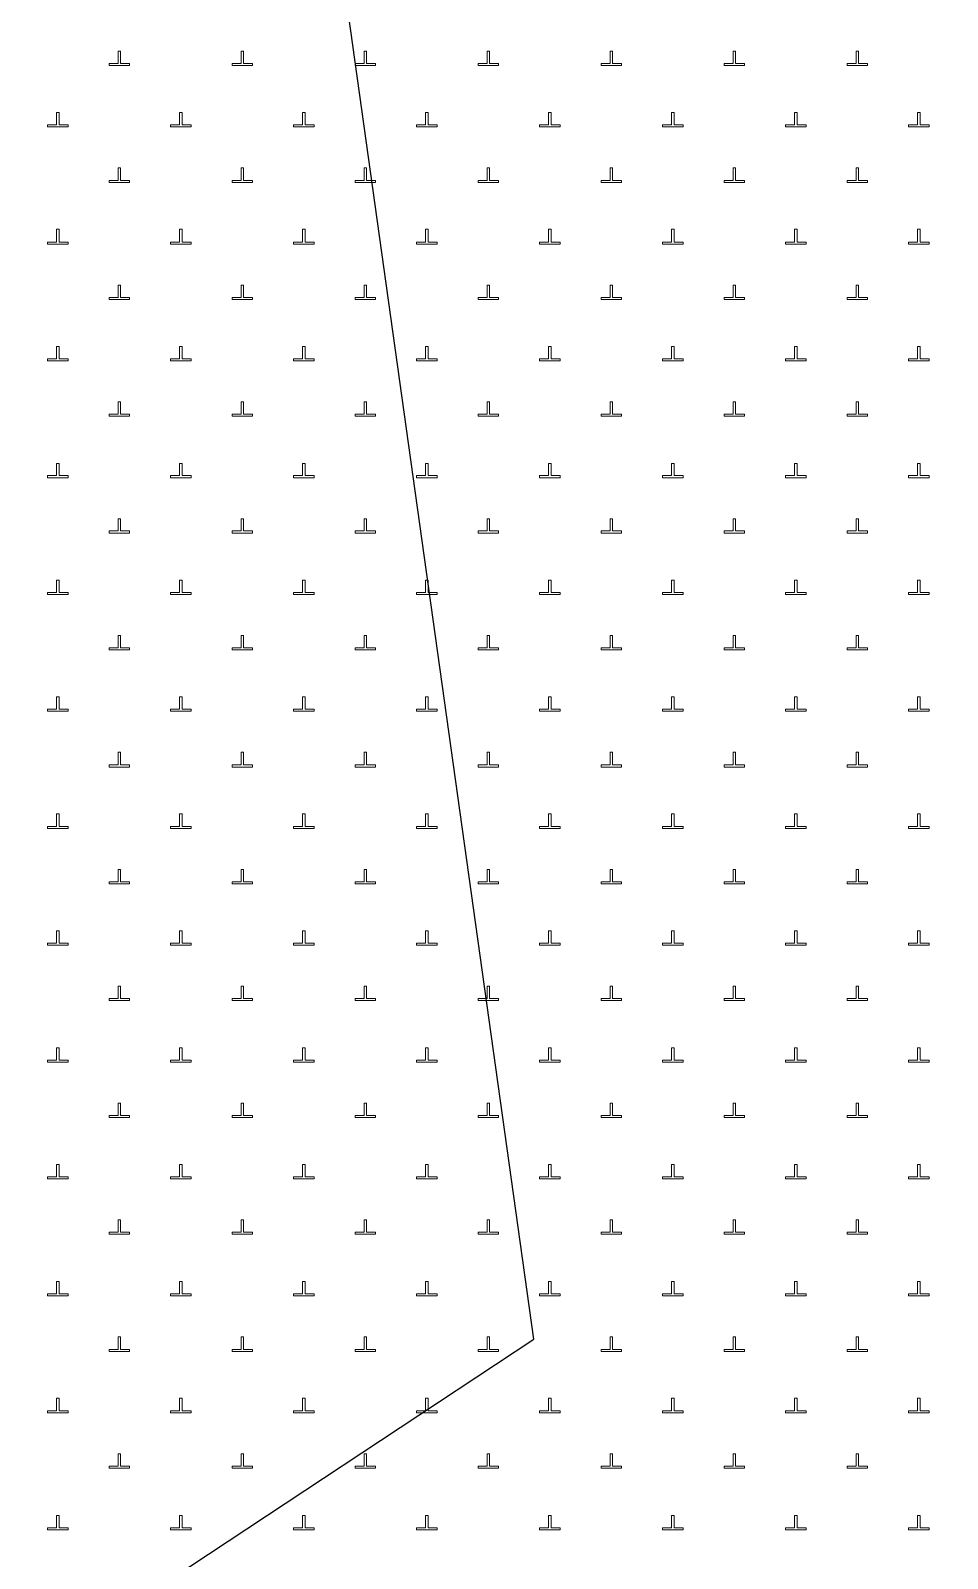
# Model space of a CAD drawing. Header units: metres. Extents: x 550890 to 551618, y 1839259 to 1840146.
# Drawn here: x 551424.23 to 551446.59, y 1839896.7 to 1839933.98 of the extents above; entities that cross this region are included whole.
import ezdxf

# ---------------------------------------------------------------- set-up
doc = ezdxf.new("R2010")
doc.units = ezdxf.units.M
doc.header["$LTSCALE"] = 0.8
doc.linetypes.add('DASH_DOUBLE_DOT', pattern=[9.2, 5, -1.2, 0.3, -1.2, 0.3, -1.2])
doc.layers.add('19', color=7, linetype='Continuous', lineweight=13)
doc.layers.add('2', color=7, linetype='DASH_DOUBLE_DOT', lineweight=25)

msp = doc.modelspace()

# ---------------------------------------------------------------- linework, layer by layer
at = {"layer": '19'}
for points in [[(551426.14, 1839933.13), (551426.64, 1839933.13), (551426.64, 1839933.18), (551426.42, 1839933.18), (551426.42, 1839933.48), (551426.36, 1839933.48), (551426.36, 1839933.18), (551426.14, 1839933.18)], [(551429.14, 1839933.13), (551429.64, 1839933.13), (551429.64, 1839933.18), (551429.42, 1839933.18), (551429.42, 1839933.48), (551429.36, 1839933.48), (551429.36, 1839933.18), (551429.14, 1839933.18)], [(551432.14, 1839933.13), (551432.64, 1839933.13), (551432.64, 1839933.18), (551432.42, 1839933.18), (551432.42, 1839933.48), (551432.36, 1839933.48), (551432.36, 1839933.18), (551432.14, 1839933.18)], [(551435.14, 1839933.13), (551435.64, 1839933.13), (551435.64, 1839933.18), (551435.42, 1839933.18), (551435.42, 1839933.48), (551435.36, 1839933.48), (551435.36, 1839933.18), (551435.14, 1839933.18)], [(551438.14, 1839933.13), (551438.64, 1839933.13), (551438.64, 1839933.18), (551438.42, 1839933.18), (551438.42, 1839933.48), (551438.36, 1839933.48), (551438.36, 1839933.18), (551438.14, 1839933.18)], [(551441.14, 1839933.13), (551441.64, 1839933.13), (551441.64, 1839933.18), (551441.42, 1839933.18), (551441.42, 1839933.48), (551441.36, 1839933.48), (551441.36, 1839933.18), (551441.14, 1839933.18)], [(551444.14, 1839933.13), (551444.64, 1839933.13), (551444.64, 1839933.18), (551444.42, 1839933.18), (551444.42, 1839933.48), (551444.36, 1839933.48), (551444.36, 1839933.18), (551444.14, 1839933.18)], [(551424.64, 1839931.63), (551425.14, 1839931.63), (551425.14, 1839931.68), (551424.92, 1839931.68), (551424.92, 1839931.98), (551424.86, 1839931.98), (551424.86, 1839931.68), (551424.64, 1839931.68)], [(551427.64, 1839931.63), (551428.14, 1839931.63), (551428.14, 1839931.68), (551427.92, 1839931.68), (551427.92, 1839931.98), (551427.86, 1839931.98), (551427.86, 1839931.68), (551427.64, 1839931.68)], [(551430.64, 1839931.63), (551431.14, 1839931.63), (551431.14, 1839931.68), (551430.92, 1839931.68), (551430.92, 1839931.98), (551430.86, 1839931.98), (551430.86, 1839931.68), (551430.64, 1839931.68)], [(551433.64, 1839931.63), (551434.14, 1839931.63), (551434.14, 1839931.68), (551433.92, 1839931.68), (551433.92, 1839931.98), (551433.86, 1839931.98), (551433.86, 1839931.68), (551433.64, 1839931.68)], [(551436.64, 1839931.63), (551437.14, 1839931.63), (551437.14, 1839931.68), (551436.92, 1839931.68), (551436.92, 1839931.98), (551436.86, 1839931.98), (551436.86, 1839931.68), (551436.64, 1839931.68)], [(551439.64, 1839931.63), (551440.14, 1839931.63), (551440.14, 1839931.68), (551439.92, 1839931.68), (551439.92, 1839931.98), (551439.86, 1839931.98), (551439.86, 1839931.68), (551439.64, 1839931.68)], [(551442.64, 1839931.63), (551443.14, 1839931.63), (551443.14, 1839931.68), (551442.92, 1839931.68), (551442.92, 1839931.98), (551442.86, 1839931.98), (551442.86, 1839931.68), (551442.64, 1839931.68)], [(551445.64, 1839931.63), (551446.14, 1839931.63), (551446.14, 1839931.68), (551445.92, 1839931.68), (551445.92, 1839931.98), (551445.86, 1839931.98), (551445.86, 1839931.68), (551445.64, 1839931.68)], [(551426.14, 1839930.27), (551426.64, 1839930.27), (551426.64, 1839930.32), (551426.42, 1839930.32), (551426.42, 1839930.63), (551426.36, 1839930.63), (551426.36, 1839930.32), (551426.14, 1839930.32)], [(551429.14, 1839930.27), (551429.64, 1839930.27), (551429.64, 1839930.32), (551429.42, 1839930.32), (551429.42, 1839930.63), (551429.36, 1839930.63), (551429.36, 1839930.32), (551429.14, 1839930.32)], [(551432.14, 1839930.27), (551432.64, 1839930.27), (551432.64, 1839930.32), (551432.42, 1839930.32), (551432.42, 1839930.63), (551432.36, 1839930.63), (551432.36, 1839930.32), (551432.14, 1839930.32)], [(551435.14, 1839930.27), (551435.64, 1839930.27), (551435.64, 1839930.32), (551435.42, 1839930.32), (551435.42, 1839930.63), (551435.36, 1839930.63), (551435.36, 1839930.32), (551435.14, 1839930.32)], [(551438.14, 1839930.27), (551438.64, 1839930.27), (551438.64, 1839930.32), (551438.42, 1839930.32), (551438.42, 1839930.63), (551438.36, 1839930.63), (551438.36, 1839930.32), (551438.14, 1839930.32)], [(551441.14, 1839930.27), (551441.64, 1839930.27), (551441.64, 1839930.32), (551441.42, 1839930.32), (551441.42, 1839930.63), (551441.36, 1839930.63), (551441.36, 1839930.32), (551441.14, 1839930.32)], [(551444.14, 1839930.27), (551444.64, 1839930.27), (551444.64, 1839930.32), (551444.42, 1839930.32), (551444.42, 1839930.63), (551444.36, 1839930.63), (551444.36, 1839930.32), (551444.14, 1839930.32)], [(551424.64, 1839928.77), (551425.14, 1839928.77), (551425.14, 1839928.82), (551424.92, 1839928.82), (551424.92, 1839929.13), (551424.86, 1839929.13), (551424.86, 1839928.82), (551424.64, 1839928.82)], [(551427.64, 1839928.77), (551428.14, 1839928.77), (551428.14, 1839928.82), (551427.92, 1839928.82), (551427.92, 1839929.13), (551427.86, 1839929.13), (551427.86, 1839928.82), (551427.64, 1839928.82)], [(551430.64, 1839928.77), (551431.14, 1839928.77), (551431.14, 1839928.82), (551430.92, 1839928.82), (551430.92, 1839929.13), (551430.86, 1839929.13), (551430.86, 1839928.82), (551430.64, 1839928.82)], [(551433.64, 1839928.77), (551434.14, 1839928.77), (551434.14, 1839928.82), (551433.92, 1839928.82), (551433.92, 1839929.13), (551433.86, 1839929.13), (551433.86, 1839928.82), (551433.64, 1839928.82)], [(551436.64, 1839928.77), (551437.14, 1839928.77), (551437.14, 1839928.82), (551436.92, 1839928.82), (551436.92, 1839929.13), (551436.86, 1839929.13), (551436.86, 1839928.82), (551436.64, 1839928.82)], [(551439.64, 1839928.77), (551440.14, 1839928.77), (551440.14, 1839928.82), (551439.92, 1839928.82), (551439.92, 1839929.13), (551439.86, 1839929.13), (551439.86, 1839928.82), (551439.64, 1839928.82)], [(551442.64, 1839928.77), (551443.14, 1839928.77), (551443.14, 1839928.82), (551442.92, 1839928.82), (551442.92, 1839929.13), (551442.86, 1839929.13), (551442.86, 1839928.82), (551442.64, 1839928.82)], [(551445.64, 1839928.77), (551446.14, 1839928.77), (551446.14, 1839928.82), (551445.92, 1839928.82), (551445.92, 1839929.13), (551445.86, 1839929.13), (551445.86, 1839928.82), (551445.64, 1839928.82)], [(551426.14, 1839927.42), (551426.64, 1839927.42), (551426.64, 1839927.47), (551426.42, 1839927.47), (551426.42, 1839927.77), (551426.36, 1839927.77), (551426.36, 1839927.47), (551426.14, 1839927.47)], [(551429.14, 1839927.42), (551429.64, 1839927.42), (551429.64, 1839927.47), (551429.42, 1839927.47), (551429.42, 1839927.77), (551429.36, 1839927.77), (551429.36, 1839927.47), (551429.14, 1839927.47)], [(551432.14, 1839927.42), (551432.64, 1839927.42), (551432.64, 1839927.47), (551432.42, 1839927.47), (551432.42, 1839927.77), (551432.36, 1839927.77), (551432.36, 1839927.47), (551432.14, 1839927.47)], [(551435.14, 1839927.42), (551435.64, 1839927.42), (551435.64, 1839927.47), (551435.42, 1839927.47), (551435.42, 1839927.77), (551435.36, 1839927.77), (551435.36, 1839927.47), (551435.14, 1839927.47)], [(551438.14, 1839927.42), (551438.64, 1839927.42), (551438.64, 1839927.47), (551438.42, 1839927.47), (551438.42, 1839927.77), (551438.36, 1839927.77), (551438.36, 1839927.47), (551438.14, 1839927.47)], [(551441.14, 1839927.42), (551441.64, 1839927.42), (551441.64, 1839927.47), (551441.42, 1839927.47), (551441.42, 1839927.77), (551441.36, 1839927.77), (551441.36, 1839927.47), (551441.14, 1839927.47)], [(551444.14, 1839927.42), (551444.64, 1839927.42), (551444.64, 1839927.47), (551444.42, 1839927.47), (551444.42, 1839927.77), (551444.36, 1839927.77), (551444.36, 1839927.47), (551444.14, 1839927.47)], [(551424.64, 1839925.92), (551425.14, 1839925.92), (551425.14, 1839925.97), (551424.92, 1839925.97), (551424.92, 1839926.27), (551424.86, 1839926.27), (551424.86, 1839925.97), (551424.64, 1839925.97)], [(551427.64, 1839925.92), (551428.14, 1839925.92), (551428.14, 1839925.97), (551427.92, 1839925.97), (551427.92, 1839926.27), (551427.86, 1839926.27), (551427.86, 1839925.97), (551427.64, 1839925.97)], [(551430.64, 1839925.92), (551431.14, 1839925.92), (551431.14, 1839925.97), (551430.92, 1839925.97), (551430.92, 1839926.27), (551430.86, 1839926.27), (551430.86, 1839925.97), (551430.64, 1839925.97)], [(551433.64, 1839925.92), (551434.14, 1839925.92), (551434.14, 1839925.97), (551433.92, 1839925.97), (551433.92, 1839926.27), (551433.86, 1839926.27), (551433.86, 1839925.97), (551433.64, 1839925.97)], [(551436.64, 1839925.92), (551437.14, 1839925.92), (551437.14, 1839925.97), (551436.92, 1839925.97), (551436.92, 1839926.27), (551436.86, 1839926.27), (551436.86, 1839925.97), (551436.64, 1839925.97)], [(551439.64, 1839925.92), (551440.14, 1839925.92), (551440.14, 1839925.97), (551439.92, 1839925.97), (551439.92, 1839926.27), (551439.86, 1839926.27), (551439.86, 1839925.97), (551439.64, 1839925.97)], [(551442.64, 1839925.92), (551443.14, 1839925.92), (551443.14, 1839925.97), (551442.92, 1839925.97), (551442.92, 1839926.27), (551442.86, 1839926.27), (551442.86, 1839925.97), (551442.64, 1839925.97)], [(551445.64, 1839925.92), (551446.14, 1839925.92), (551446.14, 1839925.97), (551445.92, 1839925.97), (551445.92, 1839926.27), (551445.86, 1839926.27), (551445.86, 1839925.97), (551445.64, 1839925.97)], [(551426.14, 1839924.57), (551426.64, 1839924.57), (551426.64, 1839924.62), (551426.42, 1839924.62), (551426.42, 1839924.92), (551426.36, 1839924.92), (551426.36, 1839924.62), (551426.14, 1839924.62)], [(551429.14, 1839924.57), (551429.64, 1839924.57), (551429.64, 1839924.62), (551429.42, 1839924.62), (551429.42, 1839924.92), (551429.36, 1839924.92), (551429.36, 1839924.62), (551429.14, 1839924.62)], [(551432.14, 1839924.57), (551432.64, 1839924.57), (551432.64, 1839924.62), (551432.42, 1839924.62), (551432.42, 1839924.92), (551432.36, 1839924.92), (551432.36, 1839924.62), (551432.14, 1839924.62)], [(551435.14, 1839924.57), (551435.64, 1839924.57), (551435.64, 1839924.62), (551435.42, 1839924.62), (551435.42, 1839924.92), (551435.36, 1839924.92), (551435.36, 1839924.62), (551435.14, 1839924.62)], [(551438.14, 1839924.57), (551438.64, 1839924.57), (551438.64, 1839924.62), (551438.42, 1839924.62), (551438.42, 1839924.92), (551438.36, 1839924.92), (551438.36, 1839924.62), (551438.14, 1839924.62)], [(551441.14, 1839924.57), (551441.64, 1839924.57), (551441.64, 1839924.62), (551441.42, 1839924.62), (551441.42, 1839924.92), (551441.36, 1839924.92), (551441.36, 1839924.62), (551441.14, 1839924.62)], [(551444.14, 1839924.57), (551444.64, 1839924.57), (551444.64, 1839924.62), (551444.42, 1839924.62), (551444.42, 1839924.92), (551444.36, 1839924.92), (551444.36, 1839924.62), (551444.14, 1839924.62)], [(551424.64, 1839923.07), (551425.14, 1839923.07), (551425.14, 1839923.12), (551424.92, 1839923.12), (551424.92, 1839923.42), (551424.86, 1839923.42), (551424.86, 1839923.12), (551424.64, 1839923.12)], [(551427.64, 1839923.07), (551428.14, 1839923.07), (551428.14, 1839923.12), (551427.92, 1839923.12), (551427.92, 1839923.42), (551427.86, 1839923.42), (551427.86, 1839923.12), (551427.64, 1839923.12)], [(551430.64, 1839923.07), (551431.14, 1839923.07), (551431.14, 1839923.12), (551430.92, 1839923.12), (551430.92, 1839923.42), (551430.86, 1839923.42), (551430.86, 1839923.12), (551430.64, 1839923.12)], [(551433.64, 1839923.07), (551434.14, 1839923.07), (551434.14, 1839923.12), (551433.92, 1839923.12), (551433.92, 1839923.42), (551433.86, 1839923.42), (551433.86, 1839923.12), (551433.64, 1839923.12)], [(551436.64, 1839923.07), (551437.14, 1839923.07), (551437.14, 1839923.12), (551436.92, 1839923.12), (551436.92, 1839923.42), (551436.86, 1839923.42), (551436.86, 1839923.12), (551436.64, 1839923.12)], [(551439.64, 1839923.07), (551440.14, 1839923.07), (551440.14, 1839923.12), (551439.92, 1839923.12), (551439.92, 1839923.42), (551439.86, 1839923.42), (551439.86, 1839923.12), (551439.64, 1839923.12)], [(551442.64, 1839923.07), (551443.14, 1839923.07), (551443.14, 1839923.12), (551442.92, 1839923.12), (551442.92, 1839923.42), (551442.86, 1839923.42), (551442.86, 1839923.12), (551442.64, 1839923.12)], [(551445.64, 1839923.07), (551446.14, 1839923.07), (551446.14, 1839923.12), (551445.92, 1839923.12), (551445.92, 1839923.42), (551445.86, 1839923.42), (551445.86, 1839923.12), (551445.64, 1839923.12)], [(551426.14, 1839921.72), (551426.64, 1839921.72), (551426.64, 1839921.77), (551426.42, 1839921.77), (551426.42, 1839922.07), (551426.36, 1839922.07), (551426.36, 1839921.77), (551426.14, 1839921.77)], [(551429.14, 1839921.72), (551429.64, 1839921.72), (551429.64, 1839921.77), (551429.42, 1839921.77), (551429.42, 1839922.07), (551429.36, 1839922.07), (551429.36, 1839921.77), (551429.14, 1839921.77)], [(551432.14, 1839921.72), (551432.64, 1839921.72), (551432.64, 1839921.77), (551432.42, 1839921.77), (551432.42, 1839922.07), (551432.36, 1839922.07), (551432.36, 1839921.77), (551432.14, 1839921.77)], [(551435.14, 1839921.72), (551435.64, 1839921.72), (551435.64, 1839921.77), (551435.42, 1839921.77), (551435.42, 1839922.07), (551435.36, 1839922.07), (551435.36, 1839921.77), (551435.14, 1839921.77)], [(551438.14, 1839921.72), (551438.64, 1839921.72), (551438.64, 1839921.77), (551438.42, 1839921.77), (551438.42, 1839922.07), (551438.36, 1839922.07), (551438.36, 1839921.77), (551438.14, 1839921.77)], [(551441.14, 1839921.72), (551441.64, 1839921.72), (551441.64, 1839921.77), (551441.42, 1839921.77), (551441.42, 1839922.07), (551441.36, 1839922.07), (551441.36, 1839921.77), (551441.14, 1839921.77)], [(551444.14, 1839921.72), (551444.64, 1839921.72), (551444.64, 1839921.77), (551444.42, 1839921.77), (551444.42, 1839922.07), (551444.36, 1839922.07), (551444.36, 1839921.77), (551444.14, 1839921.77)], [(551424.64, 1839920.22), (551425.14, 1839920.22), (551425.14, 1839920.27), (551424.92, 1839920.27), (551424.92, 1839920.57), (551424.86, 1839920.57), (551424.86, 1839920.27), (551424.64, 1839920.27)], [(551427.64, 1839920.22), (551428.14, 1839920.22), (551428.14, 1839920.27), (551427.92, 1839920.27), (551427.92, 1839920.57), (551427.86, 1839920.57), (551427.86, 1839920.27), (551427.64, 1839920.27)], [(551430.64, 1839920.22), (551431.14, 1839920.22), (551431.14, 1839920.27), (551430.92, 1839920.27), (551430.92, 1839920.57), (551430.86, 1839920.57), (551430.86, 1839920.27), (551430.64, 1839920.27)], [(551433.64, 1839920.22), (551434.14, 1839920.22), (551434.14, 1839920.27), (551433.92, 1839920.27), (551433.92, 1839920.57), (551433.86, 1839920.57), (551433.86, 1839920.27), (551433.64, 1839920.27)], [(551436.64, 1839920.22), (551437.14, 1839920.22), (551437.14, 1839920.27), (551436.92, 1839920.27), (551436.92, 1839920.57), (551436.86, 1839920.57), (551436.86, 1839920.27), (551436.64, 1839920.27)], [(551439.64, 1839920.22), (551440.14, 1839920.22), (551440.14, 1839920.27), (551439.92, 1839920.27), (551439.92, 1839920.57), (551439.86, 1839920.57), (551439.86, 1839920.27), (551439.64, 1839920.27)], [(551442.64, 1839920.22), (551443.14, 1839920.22), (551443.14, 1839920.27), (551442.92, 1839920.27), (551442.92, 1839920.57), (551442.86, 1839920.57), (551442.86, 1839920.27), (551442.64, 1839920.27)], [(551445.64, 1839920.22), (551446.14, 1839920.22), (551446.14, 1839920.27), (551445.92, 1839920.27), (551445.92, 1839920.57), (551445.86, 1839920.57), (551445.86, 1839920.27), (551445.64, 1839920.27)], [(551426.14, 1839918.87), (551426.64, 1839918.87), (551426.64, 1839918.92), (551426.42, 1839918.92), (551426.42, 1839919.22), (551426.36, 1839919.22), (551426.36, 1839918.92), (551426.14, 1839918.92)], [(551429.14, 1839918.87), (551429.64, 1839918.87), (551429.64, 1839918.92), (551429.42, 1839918.92), (551429.42, 1839919.22), (551429.36, 1839919.22), (551429.36, 1839918.92), (551429.14, 1839918.92)], [(551432.14, 1839918.87), (551432.64, 1839918.87), (551432.64, 1839918.92), (551432.42, 1839918.92), (551432.42, 1839919.22), (551432.36, 1839919.22), (551432.36, 1839918.92), (551432.14, 1839918.92)], [(551435.14, 1839918.87), (551435.64, 1839918.87), (551435.64, 1839918.92), (551435.42, 1839918.92), (551435.42, 1839919.22), (551435.36, 1839919.22), (551435.36, 1839918.92), (551435.14, 1839918.92)], [(551438.14, 1839918.87), (551438.64, 1839918.87), (551438.64, 1839918.92), (551438.42, 1839918.92), (551438.42, 1839919.22), (551438.36, 1839919.22), (551438.36, 1839918.92), (551438.14, 1839918.92)], [(551441.14, 1839918.87), (551441.64, 1839918.87), (551441.64, 1839918.92), (551441.42, 1839918.92), (551441.42, 1839919.22), (551441.36, 1839919.22), (551441.36, 1839918.92), (551441.14, 1839918.92)], [(551444.14, 1839918.87), (551444.64, 1839918.87), (551444.64, 1839918.92), (551444.42, 1839918.92), (551444.42, 1839919.22), (551444.36, 1839919.22), (551444.36, 1839918.92), (551444.14, 1839918.92)], [(551424.64, 1839917.37), (551425.14, 1839917.37), (551425.14, 1839917.42), (551424.92, 1839917.42), (551424.92, 1839917.72), (551424.86, 1839917.72), (551424.86, 1839917.42), (551424.64, 1839917.42)], [(551427.64, 1839917.37), (551428.14, 1839917.37), (551428.14, 1839917.42), (551427.92, 1839917.42), (551427.92, 1839917.72), (551427.86, 1839917.72), (551427.86, 1839917.42), (551427.64, 1839917.42)], [(551430.64, 1839917.37), (551431.14, 1839917.37), (551431.14, 1839917.42), (551430.92, 1839917.42), (551430.92, 1839917.72), (551430.86, 1839917.72), (551430.86, 1839917.42), (551430.64, 1839917.42)], [(551433.64, 1839917.37), (551434.14, 1839917.37), (551434.14, 1839917.42), (551433.92, 1839917.42), (551433.92, 1839917.72), (551433.86, 1839917.72), (551433.86, 1839917.42), (551433.64, 1839917.42)], [(551436.64, 1839917.37), (551437.14, 1839917.37), (551437.14, 1839917.42), (551436.92, 1839917.42), (551436.92, 1839917.72), (551436.86, 1839917.72), (551436.86, 1839917.42), (551436.64, 1839917.42)], [(551439.64, 1839917.37), (551440.14, 1839917.37), (551440.14, 1839917.42), (551439.92, 1839917.42), (551439.92, 1839917.72), (551439.86, 1839917.72), (551439.86, 1839917.42), (551439.64, 1839917.42)], [(551442.64, 1839917.37), (551443.14, 1839917.37), (551443.14, 1839917.42), (551442.92, 1839917.42), (551442.92, 1839917.72), (551442.86, 1839917.72), (551442.86, 1839917.42), (551442.64, 1839917.42)], [(551445.64, 1839917.37), (551446.14, 1839917.37), (551446.14, 1839917.42), (551445.92, 1839917.42), (551445.92, 1839917.72), (551445.86, 1839917.72), (551445.86, 1839917.42), (551445.64, 1839917.42)], [(551426.14, 1839916.01), (551426.64, 1839916.01), (551426.64, 1839916.06), (551426.42, 1839916.06), (551426.42, 1839916.37), (551426.36, 1839916.37), (551426.36, 1839916.06), (551426.14, 1839916.06)], [(551429.14, 1839916.01), (551429.64, 1839916.01), (551429.64, 1839916.06), (551429.42, 1839916.06), (551429.42, 1839916.37), (551429.36, 1839916.37), (551429.36, 1839916.06), (551429.14, 1839916.06)], [(551432.14, 1839916.01), (551432.64, 1839916.01), (551432.64, 1839916.06), (551432.42, 1839916.06), (551432.42, 1839916.37), (551432.36, 1839916.37), (551432.36, 1839916.06), (551432.14, 1839916.06)], [(551435.14, 1839916.01), (551435.64, 1839916.01), (551435.64, 1839916.06), (551435.42, 1839916.06), (551435.42, 1839916.37), (551435.36, 1839916.37), (551435.36, 1839916.06), (551435.14, 1839916.06)], [(551438.14, 1839916.01), (551438.64, 1839916.01), (551438.64, 1839916.06), (551438.42, 1839916.06), (551438.42, 1839916.37), (551438.36, 1839916.37), (551438.36, 1839916.06), (551438.14, 1839916.06)], [(551441.14, 1839916.01), (551441.64, 1839916.01), (551441.64, 1839916.06), (551441.42, 1839916.06), (551441.42, 1839916.37), (551441.36, 1839916.37), (551441.36, 1839916.06), (551441.14, 1839916.06)], [(551444.14, 1839916.01), (551444.64, 1839916.01), (551444.64, 1839916.06), (551444.42, 1839916.06), (551444.42, 1839916.37), (551444.36, 1839916.37), (551444.36, 1839916.06), (551444.14, 1839916.06)], [(551424.64, 1839914.51), (551425.14, 1839914.51), (551425.14, 1839914.56), (551424.92, 1839914.56), (551424.92, 1839914.87), (551424.86, 1839914.87), (551424.86, 1839914.56), (551424.64, 1839914.56)], [(551427.64, 1839914.51), (551428.14, 1839914.51), (551428.14, 1839914.56), (551427.92, 1839914.56), (551427.92, 1839914.87), (551427.86, 1839914.87), (551427.86, 1839914.56), (551427.64, 1839914.56)], [(551430.64, 1839914.51), (551431.14, 1839914.51), (551431.14, 1839914.56), (551430.92, 1839914.56), (551430.92, 1839914.87), (551430.86, 1839914.87), (551430.86, 1839914.56), (551430.64, 1839914.56)], [(551433.64, 1839914.51), (551434.14, 1839914.51), (551434.14, 1839914.56), (551433.92, 1839914.56), (551433.92, 1839914.87), (551433.86, 1839914.87), (551433.86, 1839914.56), (551433.64, 1839914.56)], [(551436.64, 1839914.51), (551437.14, 1839914.51), (551437.14, 1839914.56), (551436.92, 1839914.56), (551436.92, 1839914.87), (551436.86, 1839914.87), (551436.86, 1839914.56), (551436.64, 1839914.56)], [(551439.64, 1839914.51), (551440.14, 1839914.51), (551440.14, 1839914.56), (551439.92, 1839914.56), (551439.92, 1839914.87), (551439.86, 1839914.87), (551439.86, 1839914.56), (551439.64, 1839914.56)], [(551442.64, 1839914.51), (551443.14, 1839914.51), (551443.14, 1839914.56), (551442.92, 1839914.56), (551442.92, 1839914.87), (551442.86, 1839914.87), (551442.86, 1839914.56), (551442.64, 1839914.56)], [(551445.64, 1839914.51), (551446.14, 1839914.51), (551446.14, 1839914.56), (551445.92, 1839914.56), (551445.92, 1839914.87), (551445.86, 1839914.87), (551445.86, 1839914.56), (551445.64, 1839914.56)], [(551426.14, 1839913.16), (551426.64, 1839913.16), (551426.64, 1839913.21), (551426.42, 1839913.21), (551426.42, 1839913.51), (551426.36, 1839913.51), (551426.36, 1839913.21), (551426.14, 1839913.21)], [(551429.14, 1839913.16), (551429.64, 1839913.16), (551429.64, 1839913.21), (551429.42, 1839913.21), (551429.42, 1839913.51), (551429.36, 1839913.51), (551429.36, 1839913.21), (551429.14, 1839913.21)], [(551432.14, 1839913.16), (551432.64, 1839913.16), (551432.64, 1839913.21), (551432.42, 1839913.21), (551432.42, 1839913.51), (551432.36, 1839913.51), (551432.36, 1839913.21), (551432.14, 1839913.21)], [(551435.14, 1839913.16), (551435.64, 1839913.16), (551435.64, 1839913.21), (551435.42, 1839913.21), (551435.42, 1839913.51), (551435.36, 1839913.51), (551435.36, 1839913.21), (551435.14, 1839913.21)], [(551438.14, 1839913.16), (551438.64, 1839913.16), (551438.64, 1839913.21), (551438.42, 1839913.21), (551438.42, 1839913.51), (551438.36, 1839913.51), (551438.36, 1839913.21), (551438.14, 1839913.21)], [(551441.14, 1839913.16), (551441.64, 1839913.16), (551441.64, 1839913.21), (551441.42, 1839913.21), (551441.42, 1839913.51), (551441.36, 1839913.51), (551441.36, 1839913.21), (551441.14, 1839913.21)], [(551444.14, 1839913.16), (551444.64, 1839913.16), (551444.64, 1839913.21), (551444.42, 1839913.21), (551444.42, 1839913.51), (551444.36, 1839913.51), (551444.36, 1839913.21), (551444.14, 1839913.21)], [(551424.64, 1839911.66), (551425.14, 1839911.66), (551425.14, 1839911.71), (551424.92, 1839911.71), (551424.92, 1839912.01), (551424.86, 1839912.01), (551424.86, 1839911.71), (551424.64, 1839911.71)], [(551427.64, 1839911.66), (551428.14, 1839911.66), (551428.14, 1839911.71), (551427.92, 1839911.71), (551427.92, 1839912.01), (551427.86, 1839912.01), (551427.86, 1839911.71), (551427.64, 1839911.71)], [(551430.64, 1839911.66), (551431.14, 1839911.66), (551431.14, 1839911.71), (551430.92, 1839911.71), (551430.92, 1839912.01), (551430.86, 1839912.01), (551430.86, 1839911.71), (551430.64, 1839911.71)], [(551433.64, 1839911.66), (551434.14, 1839911.66), (551434.14, 1839911.71), (551433.92, 1839911.71), (551433.92, 1839912.01), (551433.86, 1839912.01), (551433.86, 1839911.71), (551433.64, 1839911.71)], [(551436.64, 1839911.66), (551437.14, 1839911.66), (551437.14, 1839911.71), (551436.92, 1839911.71), (551436.92, 1839912.01), (551436.86, 1839912.01), (551436.86, 1839911.71), (551436.64, 1839911.71)], [(551439.64, 1839911.66), (551440.14, 1839911.66), (551440.14, 1839911.71), (551439.92, 1839911.71), (551439.92, 1839912.01), (551439.86, 1839912.01), (551439.86, 1839911.71), (551439.64, 1839911.71)], [(551442.64, 1839911.66), (551443.14, 1839911.66), (551443.14, 1839911.71), (551442.92, 1839911.71), (551442.92, 1839912.01), (551442.86, 1839912.01), (551442.86, 1839911.71), (551442.64, 1839911.71)], [(551445.64, 1839911.66), (551446.14, 1839911.66), (551446.14, 1839911.71), (551445.92, 1839911.71), (551445.92, 1839912.01), (551445.86, 1839912.01), (551445.86, 1839911.71), (551445.64, 1839911.71)], [(551426.14, 1839910.31), (551426.64, 1839910.31), (551426.64, 1839910.36), (551426.42, 1839910.36), (551426.42, 1839910.66), (551426.36, 1839910.66), (551426.36, 1839910.36), (551426.14, 1839910.36)], [(551429.14, 1839910.31), (551429.64, 1839910.31), (551429.64, 1839910.36), (551429.42, 1839910.36), (551429.42, 1839910.66), (551429.36, 1839910.66), (551429.36, 1839910.36), (551429.14, 1839910.36)], [(551432.14, 1839910.31), (551432.64, 1839910.31), (551432.64, 1839910.36), (551432.42, 1839910.36), (551432.42, 1839910.66), (551432.36, 1839910.66), (551432.36, 1839910.36), (551432.14, 1839910.36)], [(551435.14, 1839910.31), (551435.64, 1839910.31), (551435.64, 1839910.36), (551435.42, 1839910.36), (551435.42, 1839910.66), (551435.36, 1839910.66), (551435.36, 1839910.36), (551435.14, 1839910.36)], [(551438.14, 1839910.31), (551438.64, 1839910.31), (551438.64, 1839910.36), (551438.42, 1839910.36), (551438.42, 1839910.66), (551438.36, 1839910.66), (551438.36, 1839910.36), (551438.14, 1839910.36)], [(551441.14, 1839910.31), (551441.64, 1839910.31), (551441.64, 1839910.36), (551441.42, 1839910.36), (551441.42, 1839910.66), (551441.36, 1839910.66), (551441.36, 1839910.36), (551441.14, 1839910.36)], [(551444.14, 1839910.31), (551444.64, 1839910.31), (551444.64, 1839910.36), (551444.42, 1839910.36), (551444.42, 1839910.66), (551444.36, 1839910.66), (551444.36, 1839910.36), (551444.14, 1839910.36)], [(551424.64, 1839908.81), (551425.14, 1839908.81), (551425.14, 1839908.86), (551424.92, 1839908.86), (551424.92, 1839909.16), (551424.86, 1839909.16), (551424.86, 1839908.86), (551424.64, 1839908.86)], [(551427.64, 1839908.81), (551428.14, 1839908.81), (551428.14, 1839908.86), (551427.92, 1839908.86), (551427.92, 1839909.16), (551427.86, 1839909.16), (551427.86, 1839908.86), (551427.64, 1839908.86)], [(551430.64, 1839908.81), (551431.14, 1839908.81), (551431.14, 1839908.86), (551430.92, 1839908.86), (551430.92, 1839909.16), (551430.86, 1839909.16), (551430.86, 1839908.86), (551430.64, 1839908.86)], [(551433.64, 1839908.81), (551434.14, 1839908.81), (551434.14, 1839908.86), (551433.92, 1839908.86), (551433.92, 1839909.16), (551433.86, 1839909.16), (551433.86, 1839908.86), (551433.64, 1839908.86)], [(551436.64, 1839908.81), (551437.14, 1839908.81), (551437.14, 1839908.86), (551436.92, 1839908.86), (551436.92, 1839909.16), (551436.86, 1839909.16), (551436.86, 1839908.86), (551436.64, 1839908.86)], [(551439.64, 1839908.81), (551440.14, 1839908.81), (551440.14, 1839908.86), (551439.92, 1839908.86), (551439.92, 1839909.16), (551439.86, 1839909.16), (551439.86, 1839908.86), (551439.64, 1839908.86)], [(551442.64, 1839908.81), (551443.14, 1839908.81), (551443.14, 1839908.86), (551442.92, 1839908.86), (551442.92, 1839909.16), (551442.86, 1839909.16), (551442.86, 1839908.86), (551442.64, 1839908.86)], [(551445.64, 1839908.81), (551446.14, 1839908.81), (551446.14, 1839908.86), (551445.92, 1839908.86), (551445.92, 1839909.16), (551445.86, 1839909.16), (551445.86, 1839908.86), (551445.64, 1839908.86)], [(551426.14, 1839907.46), (551426.64, 1839907.46), (551426.64, 1839907.51), (551426.42, 1839907.51), (551426.42, 1839907.81), (551426.36, 1839907.81), (551426.36, 1839907.51), (551426.14, 1839907.51)], [(551429.14, 1839907.46), (551429.64, 1839907.46), (551429.64, 1839907.51), (551429.42, 1839907.51), (551429.42, 1839907.81), (551429.36, 1839907.81), (551429.36, 1839907.51), (551429.14, 1839907.51)], [(551432.14, 1839907.46), (551432.64, 1839907.46), (551432.64, 1839907.51), (551432.42, 1839907.51), (551432.42, 1839907.81), (551432.36, 1839907.81), (551432.36, 1839907.51), (551432.14, 1839907.51)], [(551435.14, 1839907.46), (551435.64, 1839907.46), (551435.64, 1839907.51), (551435.42, 1839907.51), (551435.42, 1839907.81), (551435.36, 1839907.81), (551435.36, 1839907.51), (551435.14, 1839907.51)], [(551438.14, 1839907.46), (551438.64, 1839907.46), (551438.64, 1839907.51), (551438.42, 1839907.51), (551438.42, 1839907.81), (551438.36, 1839907.81), (551438.36, 1839907.51), (551438.14, 1839907.51)], [(551441.14, 1839907.46), (551441.64, 1839907.46), (551441.64, 1839907.51), (551441.42, 1839907.51), (551441.42, 1839907.81), (551441.36, 1839907.81), (551441.36, 1839907.51), (551441.14, 1839907.51)], [(551444.14, 1839907.46), (551444.64, 1839907.46), (551444.64, 1839907.51), (551444.42, 1839907.51), (551444.42, 1839907.81), (551444.36, 1839907.81), (551444.36, 1839907.51), (551444.14, 1839907.51)], [(551424.64, 1839905.96), (551425.14, 1839905.96), (551425.14, 1839906.01), (551424.92, 1839906.01), (551424.92, 1839906.31), (551424.86, 1839906.31), (551424.86, 1839906.01), (551424.64, 1839906.01)], [(551427.64, 1839905.96), (551428.14, 1839905.96), (551428.14, 1839906.01), (551427.92, 1839906.01), (551427.92, 1839906.31), (551427.86, 1839906.31), (551427.86, 1839906.01), (551427.64, 1839906.01)], [(551430.64, 1839905.96), (551431.14, 1839905.96), (551431.14, 1839906.01), (551430.92, 1839906.01), (551430.92, 1839906.31), (551430.86, 1839906.31), (551430.86, 1839906.01), (551430.64, 1839906.01)], [(551433.64, 1839905.96), (551434.14, 1839905.96), (551434.14, 1839906.01), (551433.92, 1839906.01), (551433.92, 1839906.31), (551433.86, 1839906.31), (551433.86, 1839906.01), (551433.64, 1839906.01)], [(551436.64, 1839905.96), (551437.14, 1839905.96), (551437.14, 1839906.01), (551436.92, 1839906.01), (551436.92, 1839906.31), (551436.86, 1839906.31), (551436.86, 1839906.01), (551436.64, 1839906.01)], [(551439.64, 1839905.96), (551440.14, 1839905.96), (551440.14, 1839906.01), (551439.92, 1839906.01), (551439.92, 1839906.31), (551439.86, 1839906.31), (551439.86, 1839906.01), (551439.64, 1839906.01)], [(551442.64, 1839905.96), (551443.14, 1839905.96), (551443.14, 1839906.01), (551442.92, 1839906.01), (551442.92, 1839906.31), (551442.86, 1839906.31), (551442.86, 1839906.01), (551442.64, 1839906.01)], [(551445.64, 1839905.96), (551446.14, 1839905.96), (551446.14, 1839906.01), (551445.92, 1839906.01), (551445.92, 1839906.31), (551445.86, 1839906.31), (551445.86, 1839906.01), (551445.64, 1839906.01)], [(551426.14, 1839904.61), (551426.64, 1839904.61), (551426.64, 1839904.66), (551426.42, 1839904.66), (551426.42, 1839904.96), (551426.36, 1839904.96), (551426.36, 1839904.66), (551426.14, 1839904.66)], [(551429.14, 1839904.61), (551429.64, 1839904.61), (551429.64, 1839904.66), (551429.42, 1839904.66), (551429.42, 1839904.96), (551429.36, 1839904.96), (551429.36, 1839904.66), (551429.14, 1839904.66)], [(551432.14, 1839904.61), (551432.64, 1839904.61), (551432.64, 1839904.66), (551432.42, 1839904.66), (551432.42, 1839904.96), (551432.36, 1839904.96), (551432.36, 1839904.66), (551432.14, 1839904.66)], [(551435.14, 1839904.61), (551435.64, 1839904.61), (551435.64, 1839904.66), (551435.42, 1839904.66), (551435.42, 1839904.96), (551435.36, 1839904.96), (551435.36, 1839904.66), (551435.14, 1839904.66)], [(551438.14, 1839904.61), (551438.64, 1839904.61), (551438.64, 1839904.66), (551438.42, 1839904.66), (551438.42, 1839904.96), (551438.36, 1839904.96), (551438.36, 1839904.66), (551438.14, 1839904.66)], [(551441.14, 1839904.61), (551441.64, 1839904.61), (551441.64, 1839904.66), (551441.42, 1839904.66), (551441.42, 1839904.96), (551441.36, 1839904.96), (551441.36, 1839904.66), (551441.14, 1839904.66)], [(551444.14, 1839904.61), (551444.64, 1839904.61), (551444.64, 1839904.66), (551444.42, 1839904.66), (551444.42, 1839904.96), (551444.36, 1839904.96), (551444.36, 1839904.66), (551444.14, 1839904.66)], [(551424.64, 1839903.11), (551425.14, 1839903.11), (551425.14, 1839903.16), (551424.92, 1839903.16), (551424.92, 1839903.46), (551424.86, 1839903.46), (551424.86, 1839903.16), (551424.64, 1839903.16)], [(551427.64, 1839903.11), (551428.14, 1839903.11), (551428.14, 1839903.16), (551427.92, 1839903.16), (551427.92, 1839903.46), (551427.86, 1839903.46), (551427.86, 1839903.16), (551427.64, 1839903.16)], [(551430.64, 1839903.11), (551431.14, 1839903.11), (551431.14, 1839903.16), (551430.92, 1839903.16), (551430.92, 1839903.46), (551430.86, 1839903.46), (551430.86, 1839903.16), (551430.64, 1839903.16)], [(551433.64, 1839903.11), (551434.14, 1839903.11), (551434.14, 1839903.16), (551433.92, 1839903.16), (551433.92, 1839903.46), (551433.86, 1839903.46), (551433.86, 1839903.16), (551433.64, 1839903.16)], [(551436.64, 1839903.11), (551437.14, 1839903.11), (551437.14, 1839903.16), (551436.92, 1839903.16), (551436.92, 1839903.46), (551436.86, 1839903.46), (551436.86, 1839903.16), (551436.64, 1839903.16)], [(551439.64, 1839903.11), (551440.14, 1839903.11), (551440.14, 1839903.16), (551439.92, 1839903.16), (551439.92, 1839903.46), (551439.86, 1839903.46), (551439.86, 1839903.16), (551439.64, 1839903.16)], [(551442.64, 1839903.11), (551443.14, 1839903.11), (551443.14, 1839903.16), (551442.92, 1839903.16), (551442.92, 1839903.46), (551442.86, 1839903.46), (551442.86, 1839903.16), (551442.64, 1839903.16)], [(551445.64, 1839903.11), (551446.14, 1839903.11), (551446.14, 1839903.16), (551445.92, 1839903.16), (551445.92, 1839903.46), (551445.86, 1839903.46), (551445.86, 1839903.16), (551445.64, 1839903.16)], [(551426.14, 1839901.75), (551426.64, 1839901.75), (551426.64, 1839901.8), (551426.42, 1839901.8), (551426.42, 1839902.11), (551426.36, 1839902.11), (551426.36, 1839901.8), (551426.14, 1839901.8)], [(551429.14, 1839901.75), (551429.64, 1839901.75), (551429.64, 1839901.8), (551429.42, 1839901.8), (551429.42, 1839902.11), (551429.36, 1839902.11), (551429.36, 1839901.8), (551429.14, 1839901.8)], [(551432.14, 1839901.75), (551432.64, 1839901.75), (551432.64, 1839901.8), (551432.42, 1839901.8), (551432.42, 1839902.11), (551432.36, 1839902.11), (551432.36, 1839901.8), (551432.14, 1839901.8)], [(551435.14, 1839901.75), (551435.64, 1839901.75), (551435.64, 1839901.8), (551435.42, 1839901.8), (551435.42, 1839902.11), (551435.36, 1839902.11), (551435.36, 1839901.8), (551435.14, 1839901.8)], [(551438.14, 1839901.75), (551438.64, 1839901.75), (551438.64, 1839901.8), (551438.42, 1839901.8), (551438.42, 1839902.11), (551438.36, 1839902.11), (551438.36, 1839901.8), (551438.14, 1839901.8)], [(551441.14, 1839901.75), (551441.64, 1839901.75), (551441.64, 1839901.8), (551441.42, 1839901.8), (551441.42, 1839902.11), (551441.36, 1839902.11), (551441.36, 1839901.8), (551441.14, 1839901.8)], [(551444.14, 1839901.75), (551444.64, 1839901.75), (551444.64, 1839901.8), (551444.42, 1839901.8), (551444.42, 1839902.11), (551444.36, 1839902.11), (551444.36, 1839901.8), (551444.14, 1839901.8)], [(551424.64, 1839900.25), (551425.14, 1839900.25), (551425.14, 1839900.3), (551424.92, 1839900.3), (551424.92, 1839900.61), (551424.86, 1839900.61), (551424.86, 1839900.3), (551424.64, 1839900.3)], [(551427.64, 1839900.25), (551428.14, 1839900.25), (551428.14, 1839900.3), (551427.92, 1839900.3), (551427.92, 1839900.61), (551427.86, 1839900.61), (551427.86, 1839900.3), (551427.64, 1839900.3)], [(551430.64, 1839900.25), (551431.14, 1839900.25), (551431.14, 1839900.3), (551430.92, 1839900.3), (551430.92, 1839900.61), (551430.86, 1839900.61), (551430.86, 1839900.3), (551430.64, 1839900.3)], [(551433.64, 1839900.25), (551434.14, 1839900.25), (551434.14, 1839900.3), (551433.92, 1839900.3), (551433.92, 1839900.61), (551433.86, 1839900.61), (551433.86, 1839900.3), (551433.64, 1839900.3)], [(551436.64, 1839900.25), (551437.14, 1839900.25), (551437.14, 1839900.3), (551436.92, 1839900.3), (551436.92, 1839900.61), (551436.86, 1839900.61), (551436.86, 1839900.3), (551436.64, 1839900.3)], [(551439.64, 1839900.25), (551440.14, 1839900.25), (551440.14, 1839900.3), (551439.92, 1839900.3), (551439.92, 1839900.61), (551439.86, 1839900.61), (551439.86, 1839900.3), (551439.64, 1839900.3)], [(551442.64, 1839900.25), (551443.14, 1839900.25), (551443.14, 1839900.3), (551442.92, 1839900.3), (551442.92, 1839900.61), (551442.86, 1839900.61), (551442.86, 1839900.3), (551442.64, 1839900.3)], [(551445.64, 1839900.25), (551446.14, 1839900.25), (551446.14, 1839900.3), (551445.92, 1839900.3), (551445.92, 1839900.61), (551445.86, 1839900.61), (551445.86, 1839900.3), (551445.64, 1839900.3)], [(551426.14, 1839898.9), (551426.64, 1839898.9), (551426.64, 1839898.95), (551426.42, 1839898.95), (551426.42, 1839899.25), (551426.36, 1839899.25), (551426.36, 1839898.95), (551426.14, 1839898.95)], [(551429.14, 1839898.9), (551429.64, 1839898.9), (551429.64, 1839898.95), (551429.42, 1839898.95), (551429.42, 1839899.25), (551429.36, 1839899.25), (551429.36, 1839898.95), (551429.14, 1839898.95)], [(551432.14, 1839898.9), (551432.64, 1839898.9), (551432.64, 1839898.95), (551432.42, 1839898.95), (551432.42, 1839899.25), (551432.36, 1839899.25), (551432.36, 1839898.95), (551432.14, 1839898.95)], [(551435.14, 1839898.9), (551435.64, 1839898.9), (551435.64, 1839898.95), (551435.42, 1839898.95), (551435.42, 1839899.25), (551435.36, 1839899.25), (551435.36, 1839898.95), (551435.14, 1839898.95)], [(551438.14, 1839898.9), (551438.64, 1839898.9), (551438.64, 1839898.95), (551438.42, 1839898.95), (551438.42, 1839899.25), (551438.36, 1839899.25), (551438.36, 1839898.95), (551438.14, 1839898.95)], [(551441.14, 1839898.9), (551441.64, 1839898.9), (551441.64, 1839898.95), (551441.42, 1839898.95), (551441.42, 1839899.25), (551441.36, 1839899.25), (551441.36, 1839898.95), (551441.14, 1839898.95)], [(551444.14, 1839898.9), (551444.64, 1839898.9), (551444.64, 1839898.95), (551444.42, 1839898.95), (551444.42, 1839899.25), (551444.36, 1839899.25), (551444.36, 1839898.95), (551444.14, 1839898.95)], [(551424.64, 1839897.4), (551425.14, 1839897.4), (551425.14, 1839897.45), (551424.92, 1839897.45), (551424.92, 1839897.75), (551424.86, 1839897.75), (551424.86, 1839897.45), (551424.64, 1839897.45)], [(551427.64, 1839897.4), (551428.14, 1839897.4), (551428.14, 1839897.45), (551427.92, 1839897.45), (551427.92, 1839897.75), (551427.86, 1839897.75), (551427.86, 1839897.45), (551427.64, 1839897.45)], [(551430.64, 1839897.4), (551431.14, 1839897.4), (551431.14, 1839897.45), (551430.92, 1839897.45), (551430.92, 1839897.75), (551430.86, 1839897.75), (551430.86, 1839897.45), (551430.64, 1839897.45)], [(551433.64, 1839897.4), (551434.14, 1839897.4), (551434.14, 1839897.45), (551433.92, 1839897.45), (551433.92, 1839897.75), (551433.86, 1839897.75), (551433.86, 1839897.45), (551433.64, 1839897.45)], [(551436.64, 1839897.4), (551437.14, 1839897.4), (551437.14, 1839897.45), (551436.92, 1839897.45), (551436.92, 1839897.75), (551436.86, 1839897.75), (551436.86, 1839897.45), (551436.64, 1839897.45)], [(551439.64, 1839897.4), (551440.14, 1839897.4), (551440.14, 1839897.45), (551439.92, 1839897.45), (551439.92, 1839897.75), (551439.86, 1839897.75), (551439.86, 1839897.45), (551439.64, 1839897.45)], [(551442.64, 1839897.4), (551443.14, 1839897.4), (551443.14, 1839897.45), (551442.92, 1839897.45), (551442.92, 1839897.75), (551442.86, 1839897.75), (551442.86, 1839897.45), (551442.64, 1839897.45)], [(551445.64, 1839897.4), (551446.14, 1839897.4), (551446.14, 1839897.45), (551445.92, 1839897.45), (551445.92, 1839897.75), (551445.86, 1839897.75), (551445.86, 1839897.45), (551445.64, 1839897.45)]]:
    msp.add_lwpolyline(points, close=True, dxfattribs=at)
at = {"layer": '2', "linetype": 'Continuous'}
msp.add_lwpolyline([(551461.81, 1839486.66), (551464.76, 1839532.45), (551468.92, 1839559.4), (551467.13, 1839592.05), (551460.86, 1839645.99), (551445.03, 1839675.24), (551443.94, 1839723.78), (551438.57, 1839772.51), (551448.98, 1839814.54), (551443.01, 1839878.23), (551418.07, 1839881.03), (551417.51, 1839889.51), (551436.5, 1839902.05), (551424.62, 1839987.08), (551434.21, 1839998.79), (551424.17, 1840026.23), (551416.51, 1840075.76), (551407.98, 1840118.08)], dxfattribs=at)

doc.saveas('drawing.dxf')
